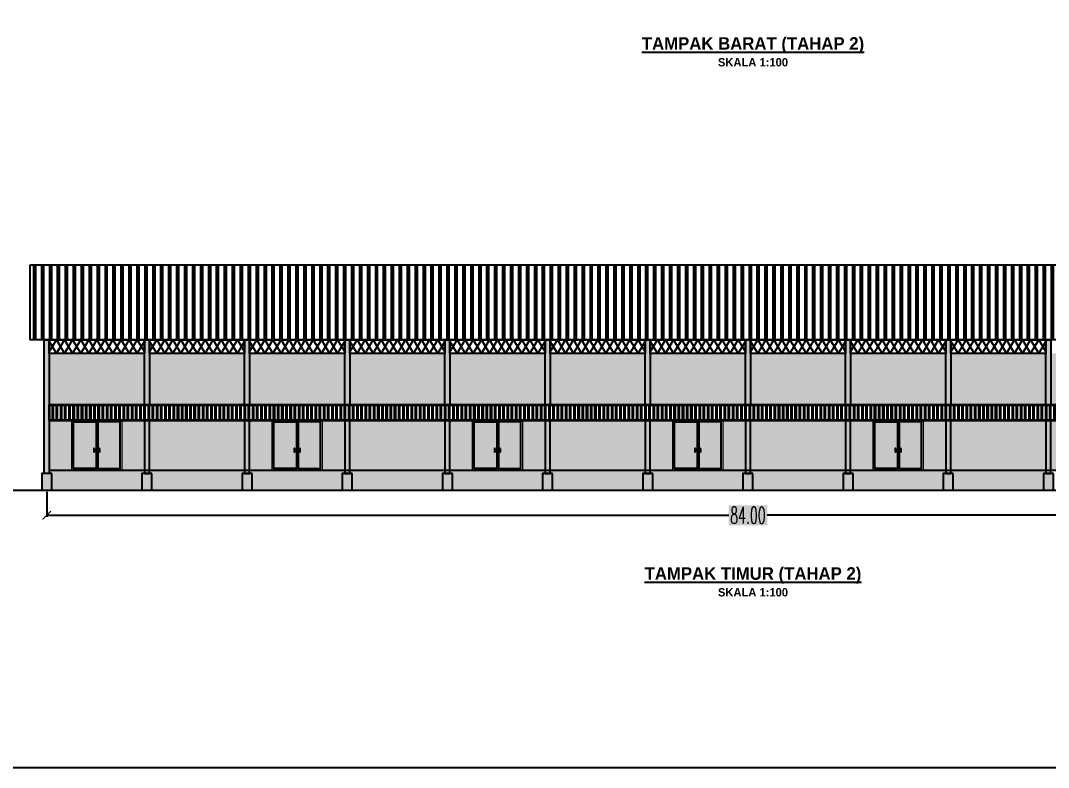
# Model space of a CAD drawing. Header units: millimetres. Extents: x 2175 to 3376, y 1504 to 1740.
# Drawn here: x 2971.3 to 3032.8, y 1504.4 to 1549.1 of the extents above; entities that cross this region are included whole.
import ezdxf

# ---------------------------------------------------------------- set-up
doc = ezdxf.new("R2010")
doc.units = ezdxf.units.MM
for name, color, linetype in [('GR', 7, 'Continuous'), ('HELP', 251, 'Continuous'), ('KOP TEKS', 1, 'Continuous'), ('SUNGAI', 150, 'Continuous'), ('TEXT', 7, 'Continuous'), ('TUL', 2, 'Continuous')]:
    doc.layers.add(name, color=color, linetype=linetype)
doc.layers.add('kusen', color=2, linetype='Continuous', lineweight=5)
doc.styles.add('-DIM2', font='simplex.shx', dxfattribs={"width": 0.55})
doc.styles.get("Standard").update_dxf_attribs({"font": 'arial.ttf'})
doc.dimstyles.new('DIMENSI WARNA 2.1', dxfattribs={"dimtxt": 1, "dimasz": 0.5, "dimexe": 0.1, "dimexo": 0.1, "dimgap": 0.05, "dimtad": 0, "dimtih": 1, "dimtoh": 1, "dimrnd": 0.0025, "dimzin": 0, "dimdsep": 46, "dimtxsty": '-DIM2', "dimblk": 'ARCHTICK', "dimcen": 0.1, "dimclrd": 1, "dimclre": 1, "dimclrt": 256, "dimadec": 0, "dimazin": 0, "dimtfac": 1, "dimtofl": 0, "dimtmove": 0, "dimatfit": 3, "dimldrblk": 'ARCHTICK', "dimfxl": 0.18, "dimtfill": 2, "dimtfillclr": 256, "dimtolj": 1, "dimtzin": 0, "dimarcsym": 0})

# ---------------------------------------------------------------- blocks, each defined once
blk = doc.blocks.new('_ArchTick')
at = {"color": 0, "linetype": 'ByBlock', "const_width": 0.15}
blk.add_lwpolyline([(-0.5, -0.5), (0.5, 0.5)], dxfattribs=at)
blk = doc.blocks.new('*D1262')
at = {"layer": 'Defpoints', "color": 0, "transparency": 16777216}
for p in [(2972.822, 1520.989), (3056.822, 1520.989), (3056.822, 1519.489)]:
    blk.add_point(p, dxfattribs=at)
at = {"layer": 'GR', "color": 1, "lineweight": -2, "transparency": 16777216}
for p, q in [((2972.822, 1520.889), (2972.822, 1519.389)), ((3056.822, 1520.889), (3056.822, 1519.389)), ((2972.822, 1519.489), (3013.672, 1519.489)), ((3056.822, 1519.489), (3015.972, 1519.489))]:
    blk.add_line(p, q, dxfattribs=at)
at = {"layer": 'GR', "color": 1, "lineweight": -2, "transparency": 16777216, "xscale": 0.5, "yscale": 0.5, "zscale": 0.5, "rotation": 180}
blk.add_blockref('_ArchTick', (2972.822, 1519.489), dxfattribs=at)
at = {"layer": 'GR', "color": 1, "lineweight": -2, "transparency": 16777216, "xscale": 0.5, "yscale": 0.5, "zscale": 0.5}
blk.add_blockref('_ArchTick', (3056.822, 1519.489), dxfattribs=at)
at = {"layer": 'GR', "color": 240, "transparency": 16777216, "insert": (3014.822, 1519.489), "char_height": 1, "attachment_point": 5, "style": '-DIM2', "bg_fill": 1, "box_fill_scale": 1.1, "bg_fill_color": 256, "bg_fill_true_color": 16180224, "bg_fill_transparency": 0}
blk.add_mtext('\\A1;84.00', dxfattribs=at)

msp = doc.modelspace()

# ---------------------------------------------------------------- hatches: boundary and pattern name
at = {"layer": 'GR', "true_color": 0x008eb3}
h = msp.add_hatch(color=142, dxfattribs=at)
h.dxf.hatch_style = 1
h.paths.add_polyline_path([(2972.672, 1529.989), (2972.972, 1529.989), (2972.972, 1521.989), (2972.672, 1521.989)])
h = msp.add_hatch(color=142, dxfattribs=at)
h.dxf.hatch_style = 1
h.paths.add_polyline_path([(2978.672, 1529.989), (2978.972, 1529.989), (2978.972, 1526.089), (2978.672, 1526.089)])
h.paths.add_polyline_path([(2978.672, 1521.989), (2978.972, 1521.989), (2978.972, 1525.189), (2978.672, 1525.189)])
h = msp.add_hatch(color=142, dxfattribs=at)
h.dxf.hatch_style = 1
h.paths.add_polyline_path([(2984.672, 1529.989), (2984.972, 1529.989), (2984.972, 1526.089), (2984.672, 1526.089)])
h.paths.add_polyline_path([(2984.672, 1521.989), (2984.972, 1521.989), (2984.972, 1525.189), (2984.672, 1525.189)])
h = msp.add_hatch(color=142, dxfattribs=at)
h.dxf.hatch_style = 1
h.paths.add_polyline_path([(2990.672, 1529.989), (2990.972, 1529.989), (2990.972, 1526.089), (2990.672, 1526.089)])
h.paths.add_polyline_path([(2990.672, 1521.989), (2990.972, 1521.989), (2990.972, 1525.189), (2990.672, 1525.189)])
h = msp.add_hatch(color=142, dxfattribs=at)
h.dxf.hatch_style = 1
h.paths.add_polyline_path([(2996.672, 1529.989), (2996.972, 1529.989), (2996.972, 1526.089), (2996.672, 1526.089)])
h.paths.add_polyline_path([(2996.672, 1521.989), (2996.972, 1521.989), (2996.972, 1525.189), (2996.672, 1525.189)])
h = msp.add_hatch(color=142, dxfattribs=at)
h.dxf.hatch_style = 1
h.paths.add_polyline_path([(3002.672, 1529.989), (3002.972, 1529.989), (3002.972, 1526.089), (3002.672, 1526.089)])
h.paths.add_polyline_path([(3002.672, 1521.989), (3002.972, 1521.989), (3002.972, 1525.189), (3002.672, 1525.189)])
h = msp.add_hatch(color=142, dxfattribs=at)
h.dxf.hatch_style = 1
h.paths.add_polyline_path([(3008.672, 1529.989), (3008.972, 1529.989), (3008.972, 1526.089), (3008.672, 1526.089)])
h.paths.add_polyline_path([(3008.672, 1521.989), (3008.972, 1521.989), (3008.972, 1525.189), (3008.672, 1525.189)])
h = msp.add_hatch(color=142, dxfattribs=at)
h.dxf.hatch_style = 1
h.paths.add_polyline_path([(3014.672, 1529.989), (3014.972, 1529.989), (3014.972, 1526.089), (3014.672, 1526.089)])
h.paths.add_polyline_path([(3014.672, 1521.989), (3014.972, 1521.989), (3014.972, 1525.189), (3014.672, 1525.189)])
h = msp.add_hatch(color=142, dxfattribs=at)
h.dxf.hatch_style = 1
h.paths.add_polyline_path([(3020.672, 1529.989), (3020.972, 1529.989), (3020.972, 1526.089), (3020.672, 1526.089)])
h.paths.add_polyline_path([(3020.672, 1521.989), (3020.972, 1521.989), (3020.972, 1525.189), (3020.672, 1525.189)])
h = msp.add_hatch(color=142, dxfattribs=at)
h.dxf.hatch_style = 1
h.paths.add_polyline_path([(3026.672, 1529.989), (3026.972, 1529.989), (3026.972, 1526.089), (3026.672, 1526.089)])
h.paths.add_polyline_path([(3026.672, 1521.989), (3026.972, 1521.989), (3026.972, 1525.189), (3026.672, 1525.189)])
h = msp.add_hatch(color=142, dxfattribs=at)
h.dxf.hatch_style = 1
h.paths.add_polyline_path([(3032.672, 1529.989), (3032.972, 1529.989), (3032.972, 1526.089), (3032.672, 1526.089)])
h.paths.add_polyline_path([(3032.672, 1521.989), (3032.972, 1521.989), (3032.972, 1525.189), (3032.672, 1525.189)])
at = {"layer": 'HELP', "true_color": 0xa3a58f}
h = msp.add_hatch(color=253, dxfattribs=at)
h.dxf.hatch_style = 1
h.paths.add_polyline_path([(2978.522, 1521.989), (2978.672, 1521.989), (2978.672, 1522.189), (2972.972, 1522.189), (2972.972, 1521.989), (2973.122, 1521.989), (2973.122, 1520.989), (2978.522, 1520.989)])
h.paths.add_polyline_path([(2984.522, 1521.989), (2984.672, 1521.989), (2984.672, 1522.189), (2978.972, 1522.189), (2978.972, 1521.989), (2979.122, 1521.989), (2979.122, 1520.989), (2984.522, 1520.989)])
h.paths.add_polyline_path([(2990.522, 1521.989), (2990.672, 1521.989), (2990.672, 1522.189), (2984.972, 1522.189), (2984.972, 1521.989), (2985.122, 1521.989), (2985.122, 1520.989), (2990.522, 1520.989)])
h.paths.add_polyline_path([(2996.522, 1521.989), (2996.672, 1521.989), (2996.672, 1522.189), (2990.972, 1522.189), (2990.972, 1521.989), (2991.122, 1521.989), (2991.122, 1520.989), (2996.522, 1520.989)])
h.paths.add_polyline_path([(3002.522, 1521.989), (3002.672, 1521.989), (3002.672, 1522.189), (2996.972, 1522.189), (2996.972, 1521.989), (2997.122, 1521.989), (2997.122, 1520.989), (3002.522, 1520.989)])
h.paths.add_polyline_path([(3008.522, 1521.989), (3008.672, 1521.989), (3008.672, 1522.189), (3002.972, 1522.189), (3002.972, 1521.989), (3003.122, 1521.989), (3003.122, 1520.989), (3008.522, 1520.989)])
h.paths.add_polyline_path([(3014.522, 1521.989), (3014.672, 1521.989), (3014.672, 1522.189), (3008.972, 1522.189), (3008.972, 1521.989), (3009.122, 1521.989), (3009.122, 1520.989), (3014.522, 1520.989)])
h.paths.add_polyline_path([(3020.522, 1521.989), (3020.672, 1521.989), (3020.672, 1522.189), (3014.972, 1522.189), (3014.972, 1521.989), (3015.122, 1521.989), (3015.122, 1520.989), (3020.522, 1520.989)])
h.paths.add_polyline_path([(3026.522, 1521.989), (3026.672, 1521.989), (3026.672, 1522.189), (3020.972, 1522.189), (3020.972, 1521.989), (3021.122, 1521.989), (3021.122, 1520.989), (3026.522, 1520.989)])
h.paths.add_polyline_path([(3032.522, 1521.989), (3032.672, 1521.989), (3032.672, 1522.189), (3026.972, 1522.189), (3026.972, 1521.989), (3027.122, 1521.989), (3027.122, 1520.989), (3032.522, 1520.989)])
h.paths.add_polyline_path([(3013.472, 1518.739), (3016.172, 1518.739), (3016.172, 1520.239), (3013.472, 1520.239)], flags=9)
h.paths.add_polyline_path([(3008.054, 1513.804), (3022.233, 1513.804), (3022.233, 1517.236), (3008.054, 1517.236)], flags=9)
h.paths.add_polyline_path([(3008.021, 1545.552), (3022.266, 1545.552), (3022.266, 1548.984), (3008.021, 1548.984)], flags=9)
at = {"layer": 'HELP', "true_color": 0xb6b7b4}
h = msp.add_hatch(color=253, dxfattribs=at)
h.dxf.hatch_style = 1
h.paths.add_polyline_path([(3056.672, 1525.189), (3050.972, 1525.189), (3050.972, 1522.189), (3056.672, 1522.189)])
h.paths.add_polyline_path([(3056.672, 1529.189), (3050.972, 1529.189), (3050.972, 1526.089), (3056.672, 1526.089)])
h.paths.add_polyline_path([(3050.672, 1529.189), (3044.972, 1529.189), (3044.972, 1526.089), (3050.672, 1526.089)])
h.paths.add_polyline_path([(3050.672, 1525.189), (3049.322, 1525.189), (3049.322, 1522.189), (3050.672, 1522.189)])
h.paths.add_polyline_path([(3046.322, 1525.189), (3044.972, 1525.189), (3044.972, 1522.189), (3046.322, 1522.189)])
h.paths.add_polyline_path([(3044.672, 1525.189), (3038.972, 1525.189), (3038.972, 1522.189), (3044.672, 1522.189)])
h.paths.add_polyline_path([(3044.672, 1529.189), (3038.972, 1529.189), (3038.972, 1526.089), (3044.672, 1526.089)])
h.paths.add_polyline_path([(3038.672, 1529.189), (3032.972, 1529.189), (3032.972, 1526.089), (3038.672, 1526.089)])
h.paths.add_polyline_path([(3038.672, 1525.189), (3037.322, 1525.189), (3037.322, 1522.189), (3038.672, 1522.189)])
h.paths.add_polyline_path([(3034.322, 1525.189), (3032.972, 1525.189), (3032.972, 1522.189), (3034.322, 1522.189)])
h.paths.add_polyline_path([(3032.672, 1525.189), (3026.972, 1525.189), (3026.972, 1522.189), (3032.672, 1522.189)])
h.paths.add_polyline_path([(3032.672, 1529.189), (3026.972, 1529.189), (3026.972, 1526.089), (3032.672, 1526.089)])
h.paths.add_polyline_path([(3026.672, 1529.189), (3020.972, 1529.189), (3020.972, 1526.089), (3026.672, 1526.089)])
h.paths.add_polyline_path([(3026.672, 1525.189), (3025.322, 1525.189), (3025.322, 1522.189), (3026.672, 1522.189)])
h.paths.add_polyline_path([(3022.322, 1525.189), (3020.972, 1525.189), (3020.972, 1522.189), (3022.322, 1522.189)])
h.paths.add_polyline_path([(3020.672, 1525.189), (3014.972, 1525.189), (3014.972, 1522.189), (3020.672, 1522.189)])
h.paths.add_polyline_path([(3020.672, 1529.189), (3014.972, 1529.189), (3014.972, 1526.089), (3020.672, 1526.089)])
h.paths.add_polyline_path([(3013.472, 1518.739), (3016.172, 1518.739), (3016.172, 1520.239), (3013.472, 1520.239)], flags=9)
h.paths.add_polyline_path([(3008.054, 1513.804), (3022.233, 1513.804), (3022.233, 1517.236), (3008.054, 1517.236)], flags=9)
h.paths.add_polyline_path([(3008.021, 1545.552), (3022.266, 1545.552), (3022.266, 1548.984), (3008.021, 1548.984)], flags=9)
at = {"layer": 'HELP'}
h = msp.add_hatch(dxfattribs=at)
h.set_pattern_fill('PLAST', color=256, scale=0.075, angle=90)
h.set_pattern_definition([(90, (-9866.585, 2127.82916), (-0.47625, 3e-17), []), (90, (-9866.64455, 2127.82916), (-0.47625, 3e-17), []), (90, (-9866.7041, 2127.82916), (-0.47625, 3e-17), [])])
h.paths.add_polyline_path([(2971.822, 1534.489), (3057.822, 1534.489), (3057.822, 1529.989), (2971.822, 1529.989)])
at = {"layer": 'HELP', "true_color": 0xb6b7b4}
h = msp.add_hatch(color=253, dxfattribs=at)
h.dxf.hatch_style = 1
h.paths.add_polyline_path([(3014.672, 1525.189), (3013.322, 1525.189), (3013.322, 1522.189), (3014.672, 1522.189)])
h.paths.add_polyline_path([(3010.322, 1525.189), (3008.972, 1525.189), (3008.972, 1522.189), (3010.322, 1522.189)])
h.paths.add_polyline_path([(3014.672, 1529.189), (3008.972, 1529.189), (3008.972, 1526.089), (3014.672, 1526.089)])
h.paths.add_polyline_path([(3008.672, 1529.189), (3002.972, 1529.189), (3002.972, 1526.089), (3008.672, 1526.089)])
h.paths.add_polyline_path([(3008.672, 1525.189), (3002.972, 1525.189), (3002.972, 1522.189), (3008.672, 1522.189)])
h.paths.add_polyline_path([(3002.672, 1525.189), (3001.322, 1525.189), (3001.322, 1522.189), (3002.672, 1522.189)])
h.paths.add_polyline_path([(2998.322, 1525.189), (2996.972, 1525.189), (2996.972, 1522.189), (2998.322, 1522.189)])
h.paths.add_polyline_path([(3002.672, 1529.189), (2996.972, 1529.189), (2996.972, 1526.089), (3002.672, 1526.089)])
h.paths.add_polyline_path([(2996.672, 1529.189), (2990.972, 1529.189), (2990.972, 1526.089), (2996.672, 1526.089)])
h.paths.add_polyline_path([(2996.672, 1525.189), (2990.972, 1525.189), (2990.972, 1522.189), (2996.672, 1522.189)])
h.paths.add_polyline_path([(2990.672, 1525.189), (2989.322, 1525.189), (2989.322, 1522.189), (2990.672, 1522.189)])
h.paths.add_polyline_path([(2986.322, 1525.189), (2984.972, 1525.189), (2984.972, 1522.189), (2986.322, 1522.189)])
h.paths.add_polyline_path([(2990.672, 1529.189), (2984.972, 1529.189), (2984.972, 1526.089), (2990.672, 1526.089)])
h.paths.add_polyline_path([(2984.672, 1529.189), (2978.972, 1529.189), (2978.972, 1526.089), (2984.672, 1526.089)])
h.paths.add_polyline_path([(2984.672, 1525.189), (2978.972, 1525.189), (2978.972, 1522.189), (2984.672, 1522.189)])
h.paths.add_polyline_path([(2978.672, 1525.189), (2977.322, 1525.189), (2977.322, 1522.189), (2978.672, 1522.189)])
h.paths.add_polyline_path([(2974.322, 1525.189), (2972.972, 1525.189), (2972.972, 1522.189), (2974.322, 1522.189)])
h.paths.add_polyline_path([(2978.672, 1529.189), (2972.972, 1529.189), (2972.972, 1526.089), (2978.672, 1526.089)])
at = {"layer": 'HELP'}
h = msp.add_hatch(dxfattribs=at)
h.set_pattern_fill('PLAST', color=256, angle=90)
h.set_pattern_definition([(90, (-1395.52764, 1580.0825), (-0.25, 2e-17), []), (90, (-1395.5589, 1580.0825), (-0.25, 2e-17), []), (90, (-1395.59014, 1580.0825), (-0.25, 2e-17), [])])
h.paths.add_polyline_path([(3056.672, 1526.089), (2972.972, 1526.089), (2972.972, 1525.189), (3056.672, 1525.189)])
at = {"layer": 'HELP', "true_color": 0x0054ac}
h = msp.add_hatch(color=154, dxfattribs=at)
h.dxf.hatch_style = 1
h.paths.add_polyline_path([(2973.122, 1521.989), (2972.522, 1521.989), (2972.522, 1520.989), (2973.122, 1520.989)])
h = msp.add_hatch(color=154, dxfattribs=at)
h.dxf.hatch_style = 1
h.paths.add_polyline_path([(2979.122, 1521.989), (2978.522, 1521.989), (2978.522, 1520.989), (2979.122, 1520.989)])
h = msp.add_hatch(color=154, dxfattribs=at)
h.dxf.hatch_style = 1
h.paths.add_polyline_path([(2985.122, 1521.989), (2984.522, 1521.989), (2984.522, 1520.989), (2985.122, 1520.989)])
h = msp.add_hatch(color=154, dxfattribs=at)
h.dxf.hatch_style = 1
h.paths.add_polyline_path([(2991.122, 1521.989), (2990.522, 1521.989), (2990.522, 1520.989), (2991.122, 1520.989)])
h = msp.add_hatch(color=154, dxfattribs=at)
h.dxf.hatch_style = 1
h.paths.add_polyline_path([(2997.122, 1521.989), (2996.522, 1521.989), (2996.522, 1520.989), (2997.122, 1520.989)])
h = msp.add_hatch(color=154, dxfattribs=at)
h.dxf.hatch_style = 1
h.paths.add_polyline_path([(3003.122, 1521.989), (3002.522, 1521.989), (3002.522, 1520.989), (3003.122, 1520.989)])
h = msp.add_hatch(color=154, dxfattribs=at)
h.dxf.hatch_style = 1
h.paths.add_polyline_path([(3009.122, 1521.989), (3008.522, 1521.989), (3008.522, 1520.989), (3009.122, 1520.989)])
h = msp.add_hatch(color=154, dxfattribs=at)
h.dxf.hatch_style = 1
h.paths.add_polyline_path([(3015.122, 1521.989), (3014.522, 1521.989), (3014.522, 1520.989), (3015.122, 1520.989)])
h = msp.add_hatch(color=154, dxfattribs=at)
h.dxf.hatch_style = 1
h.paths.add_polyline_path([(3021.122, 1521.989), (3020.522, 1521.989), (3020.522, 1520.989), (3021.122, 1520.989)])
h = msp.add_hatch(color=154, dxfattribs=at)
h.dxf.hatch_style = 1
h.paths.add_polyline_path([(3027.122, 1521.989), (3026.522, 1521.989), (3026.522, 1520.989), (3027.122, 1520.989)])
h = msp.add_hatch(color=154, dxfattribs=at)
h.dxf.hatch_style = 1
h.paths.add_polyline_path([(3033.122, 1521.989), (3032.522, 1521.989), (3032.522, 1520.989), (3033.122, 1520.989)])
at = {"layer": 'TUL', "lineweight": 0, "true_color": 0x9096a4}
h = msp.add_hatch(color=253, dxfattribs=at)
h.dxf.hatch_style = 1
h.paths.add_polyline_path([(2974.422, 1522.289), (2975.771, 1522.289), (2975.771, 1525.091), (2974.422, 1525.091)])
h.paths.add_polyline_path([(2975.642, 1523.489), (2975.672, 1523.489), (2975.672, 1523.289), (2975.642, 1523.289)], flags=16)
h.paths.add_polyline_path([(2977.222, 1525.091), (2975.872, 1525.091), (2975.872, 1522.289), (2977.222, 1522.289)])
h.paths.add_polyline_path([(2976.002, 1523.489), (2976.002, 1523.289), (2975.972, 1523.289), (2975.972, 1523.489)], flags=16)
h = msp.add_hatch(color=253, dxfattribs=at)
h.dxf.hatch_style = 1
h.paths.add_polyline_path([(2986.422, 1522.289), (2987.771, 1522.289), (2987.771, 1525.091), (2986.422, 1525.091)])
h.paths.add_polyline_path([(2987.642, 1523.489), (2987.672, 1523.489), (2987.672, 1523.289), (2987.642, 1523.289)], flags=16)
h.paths.add_polyline_path([(2989.222, 1525.091), (2987.872, 1525.091), (2987.872, 1522.289), (2989.222, 1522.289)])
h.paths.add_polyline_path([(2988.002, 1523.489), (2988.002, 1523.289), (2987.972, 1523.289), (2987.972, 1523.489)], flags=16)
h = msp.add_hatch(color=253, dxfattribs=at)
h.dxf.hatch_style = 1
h.paths.add_polyline_path([(2998.422, 1522.289), (2999.771, 1522.289), (2999.771, 1525.091), (2998.422, 1525.091)])
h.paths.add_polyline_path([(2999.642, 1523.489), (2999.672, 1523.489), (2999.672, 1523.289), (2999.642, 1523.289)], flags=16)
h.paths.add_polyline_path([(3001.222, 1525.091), (2999.872, 1525.091), (2999.872, 1522.289), (3001.222, 1522.289)])
h.paths.add_polyline_path([(3000.002, 1523.489), (3000.002, 1523.289), (2999.972, 1523.289), (2999.972, 1523.489)], flags=16)
h = msp.add_hatch(color=253, dxfattribs=at)
h.dxf.hatch_style = 1
h.paths.add_polyline_path([(3010.422, 1522.289), (3011.771, 1522.289), (3011.771, 1525.091), (3010.422, 1525.091)])
h.paths.add_polyline_path([(3011.642, 1523.489), (3011.672, 1523.489), (3011.672, 1523.289), (3011.642, 1523.289)], flags=16)
h.paths.add_polyline_path([(3013.222, 1525.091), (3011.872, 1525.091), (3011.872, 1522.289), (3013.222, 1522.289)])
h.paths.add_polyline_path([(3012.002, 1523.489), (3012.002, 1523.289), (3011.972, 1523.289), (3011.972, 1523.489)], flags=16)
h = msp.add_hatch(color=253, dxfattribs=at)
h.dxf.hatch_style = 1
h.paths.add_polyline_path([(3022.422, 1522.289), (3023.771, 1522.289), (3023.771, 1525.091), (3022.422, 1525.091)])
h.paths.add_polyline_path([(3023.642, 1523.489), (3023.672, 1523.489), (3023.672, 1523.289), (3023.642, 1523.289)], flags=16)
h.paths.add_polyline_path([(3025.222, 1525.091), (3023.872, 1525.091), (3023.872, 1522.289), (3025.222, 1522.289)])
h.paths.add_polyline_path([(3024.002, 1523.489), (3024.002, 1523.289), (3023.972, 1523.289), (3023.972, 1523.489)], flags=16)

# ---------------------------------------------------------------- linework, layer by layer
for points in [[(2972.971, 1529.907), (2973.405, 1529.189), (2973.888, 1529.989), (2974.371, 1529.189), (2974.855, 1529.989), (2975.338, 1529.189), (2975.821, 1529.989), (2976.305, 1529.189), (2976.788, 1529.989), (2977.271, 1529.189), (2977.755, 1529.989), (2978.238, 1529.189), (2978.672, 1529.907)], [(2972.971, 1529.271), (2973.405, 1529.989), (2973.888, 1529.189), (2974.371, 1529.989), (2974.855, 1529.189), (2975.338, 1529.989), (2975.821, 1529.189), (2976.305, 1529.989), (2976.788, 1529.189), (2977.271, 1529.989), (2977.755, 1529.189), (2978.238, 1529.989), (2978.672, 1529.271)], [(2972.971, 1529.907), (2973.405, 1529.189), (2973.888, 1529.989), (2974.371, 1529.189), (2974.855, 1529.989), (2975.338, 1529.189), (2975.821, 1529.989), (2976.305, 1529.189), (2976.788, 1529.989), (2977.271, 1529.189), (2977.755, 1529.989), (2978.238, 1529.189), (2978.672, 1529.907)], [(2972.971, 1529.271), (2973.405, 1529.989), (2973.888, 1529.189), (2974.371, 1529.989), (2974.855, 1529.189), (2975.338, 1529.989), (2975.821, 1529.189), (2976.305, 1529.989), (2976.788, 1529.189), (2977.271, 1529.989), (2977.755, 1529.189), (2978.238, 1529.989), (2978.672, 1529.271)], [(2978.971, 1529.907), (2979.405, 1529.189), (2979.888, 1529.989), (2980.371, 1529.189), (2980.855, 1529.989), (2981.338, 1529.189), (2981.821, 1529.989), (2982.305, 1529.189), (2982.788, 1529.989), (2983.271, 1529.189), (2983.755, 1529.989), (2984.238, 1529.189), (2984.672, 1529.907)], [(2978.971, 1529.271), (2979.405, 1529.989), (2979.888, 1529.189), (2980.371, 1529.989), (2980.855, 1529.189), (2981.338, 1529.989), (2981.821, 1529.189), (2982.305, 1529.989), (2982.788, 1529.189), (2983.271, 1529.989), (2983.755, 1529.189), (2984.238, 1529.989), (2984.672, 1529.271)], [(2978.971, 1529.907), (2979.405, 1529.189), (2979.888, 1529.989), (2980.371, 1529.189), (2980.855, 1529.989), (2981.338, 1529.189), (2981.821, 1529.989), (2982.305, 1529.189), (2982.788, 1529.989), (2983.271, 1529.189), (2983.755, 1529.989), (2984.238, 1529.189), (2984.672, 1529.907)], [(2978.971, 1529.271), (2979.405, 1529.989), (2979.888, 1529.189), (2980.371, 1529.989), (2980.855, 1529.189), (2981.338, 1529.989), (2981.821, 1529.189), (2982.305, 1529.989), (2982.788, 1529.189), (2983.271, 1529.989), (2983.755, 1529.189), (2984.238, 1529.989), (2984.672, 1529.271)], [(2984.971, 1529.907), (2985.405, 1529.189), (2985.888, 1529.989), (2986.371, 1529.189), (2986.855, 1529.989), (2987.338, 1529.189), (2987.821, 1529.989), (2988.305, 1529.189), (2988.788, 1529.989), (2989.271, 1529.189), (2989.755, 1529.989), (2990.238, 1529.189), (2990.672, 1529.907)], [(2984.971, 1529.271), (2985.405, 1529.989), (2985.888, 1529.189), (2986.371, 1529.989), (2986.855, 1529.189), (2987.338, 1529.989), (2987.821, 1529.189), (2988.305, 1529.989), (2988.788, 1529.189), (2989.271, 1529.989), (2989.755, 1529.189), (2990.238, 1529.989), (2990.672, 1529.271)], [(2984.971, 1529.907), (2985.405, 1529.189), (2985.888, 1529.989), (2986.371, 1529.189), (2986.855, 1529.989), (2987.338, 1529.189), (2987.821, 1529.989), (2988.305, 1529.189), (2988.788, 1529.989), (2989.271, 1529.189), (2989.755, 1529.989), (2990.238, 1529.189), (2990.672, 1529.907)], [(2984.971, 1529.271), (2985.405, 1529.989), (2985.888, 1529.189), (2986.371, 1529.989), (2986.855, 1529.189), (2987.338, 1529.989), (2987.821, 1529.189), (2988.305, 1529.989), (2988.788, 1529.189), (2989.271, 1529.989), (2989.755, 1529.189), (2990.238, 1529.989), (2990.672, 1529.271)], [(2990.971, 1529.907), (2991.405, 1529.189), (2991.888, 1529.989), (2992.371, 1529.189), (2992.855, 1529.989), (2993.338, 1529.189), (2993.821, 1529.989), (2994.305, 1529.189), (2994.788, 1529.989), (2995.271, 1529.189), (2995.755, 1529.989), (2996.238, 1529.189), (2996.672, 1529.907)], [(2990.971, 1529.271), (2991.405, 1529.989), (2991.888, 1529.189), (2992.371, 1529.989), (2992.855, 1529.189), (2993.338, 1529.989), (2993.821, 1529.189), (2994.305, 1529.989), (2994.788, 1529.189), (2995.271, 1529.989), (2995.755, 1529.189), (2996.238, 1529.989), (2996.672, 1529.271)], [(2990.971, 1529.907), (2991.405, 1529.189), (2991.888, 1529.989), (2992.371, 1529.189), (2992.855, 1529.989), (2993.338, 1529.189), (2993.821, 1529.989), (2994.305, 1529.189), (2994.788, 1529.989), (2995.271, 1529.189), (2995.755, 1529.989), (2996.238, 1529.189), (2996.672, 1529.907)], [(2990.971, 1529.271), (2991.405, 1529.989), (2991.888, 1529.189), (2992.371, 1529.989), (2992.855, 1529.189), (2993.338, 1529.989), (2993.821, 1529.189), (2994.305, 1529.989), (2994.788, 1529.189), (2995.271, 1529.989), (2995.755, 1529.189), (2996.238, 1529.989), (2996.672, 1529.271)], [(2996.971, 1529.907), (2997.405, 1529.189), (2997.888, 1529.989), (2998.371, 1529.189), (2998.855, 1529.989), (2999.338, 1529.189), (2999.821, 1529.989), (3000.305, 1529.189), (3000.788, 1529.989), (3001.271, 1529.189), (3001.755, 1529.989), (3002.238, 1529.189), (3002.672, 1529.907)], [(2996.971, 1529.271), (2997.405, 1529.989), (2997.888, 1529.189), (2998.371, 1529.989), (2998.855, 1529.189), (2999.338, 1529.989), (2999.821, 1529.189), (3000.305, 1529.989), (3000.788, 1529.189), (3001.271, 1529.989), (3001.755, 1529.189), (3002.238, 1529.989), (3002.672, 1529.271)], [(2996.971, 1529.907), (2997.405, 1529.189), (2997.888, 1529.989), (2998.371, 1529.189), (2998.855, 1529.989), (2999.338, 1529.189), (2999.821, 1529.989), (3000.305, 1529.189), (3000.788, 1529.989), (3001.271, 1529.189), (3001.755, 1529.989), (3002.238, 1529.189), (3002.672, 1529.907)], [(2996.971, 1529.271), (2997.405, 1529.989), (2997.888, 1529.189), (2998.371, 1529.989), (2998.855, 1529.189), (2999.338, 1529.989), (2999.821, 1529.189), (3000.305, 1529.989), (3000.788, 1529.189), (3001.271, 1529.989), (3001.755, 1529.189), (3002.238, 1529.989), (3002.672, 1529.271)], [(3002.971, 1529.907), (3003.405, 1529.189), (3003.888, 1529.989), (3004.371, 1529.189), (3004.855, 1529.989), (3005.338, 1529.189), (3005.821, 1529.989), (3006.305, 1529.189), (3006.788, 1529.989), (3007.271, 1529.189), (3007.755, 1529.989), (3008.238, 1529.189), (3008.672, 1529.907)], [(3002.971, 1529.271), (3003.405, 1529.989), (3003.888, 1529.189), (3004.371, 1529.989), (3004.855, 1529.189), (3005.338, 1529.989), (3005.821, 1529.189), (3006.305, 1529.989), (3006.788, 1529.189), (3007.271, 1529.989), (3007.755, 1529.189), (3008.238, 1529.989), (3008.672, 1529.271)], [(3002.971, 1529.907), (3003.405, 1529.189), (3003.888, 1529.989), (3004.371, 1529.189), (3004.855, 1529.989), (3005.338, 1529.189), (3005.821, 1529.989), (3006.305, 1529.189), (3006.788, 1529.989), (3007.271, 1529.189), (3007.755, 1529.989), (3008.238, 1529.189), (3008.672, 1529.907)], [(3002.971, 1529.271), (3003.405, 1529.989), (3003.888, 1529.189), (3004.371, 1529.989), (3004.855, 1529.189), (3005.338, 1529.989), (3005.821, 1529.189), (3006.305, 1529.989), (3006.788, 1529.189), (3007.271, 1529.989), (3007.755, 1529.189), (3008.238, 1529.989), (3008.672, 1529.271)], [(3008.971, 1529.907), (3009.405, 1529.189), (3009.888, 1529.989), (3010.371, 1529.189), (3010.855, 1529.989), (3011.338, 1529.189), (3011.821, 1529.989), (3012.305, 1529.189), (3012.788, 1529.989), (3013.271, 1529.189), (3013.755, 1529.989), (3014.238, 1529.189), (3014.672, 1529.907)], [(3008.971, 1529.271), (3009.405, 1529.989), (3009.888, 1529.189), (3010.371, 1529.989), (3010.855, 1529.189), (3011.338, 1529.989), (3011.821, 1529.189), (3012.305, 1529.989), (3012.788, 1529.189), (3013.271, 1529.989), (3013.755, 1529.189), (3014.238, 1529.989), (3014.672, 1529.271)], [(3008.971, 1529.907), (3009.405, 1529.189), (3009.888, 1529.989), (3010.371, 1529.189), (3010.855, 1529.989), (3011.338, 1529.189), (3011.821, 1529.989), (3012.305, 1529.189), (3012.788, 1529.989), (3013.271, 1529.189), (3013.755, 1529.989), (3014.238, 1529.189), (3014.672, 1529.907)], [(3008.971, 1529.271), (3009.405, 1529.989), (3009.888, 1529.189), (3010.371, 1529.989), (3010.855, 1529.189), (3011.338, 1529.989), (3011.821, 1529.189), (3012.305, 1529.989), (3012.788, 1529.189), (3013.271, 1529.989), (3013.755, 1529.189), (3014.238, 1529.989), (3014.672, 1529.271)], [(3014.971, 1529.907), (3015.405, 1529.189), (3015.888, 1529.989), (3016.371, 1529.189), (3016.855, 1529.989), (3017.338, 1529.189), (3017.821, 1529.989), (3018.305, 1529.189), (3018.788, 1529.989), (3019.271, 1529.189), (3019.755, 1529.989), (3020.238, 1529.189), (3020.672, 1529.907)], [(3014.971, 1529.271), (3015.405, 1529.989), (3015.888, 1529.189), (3016.371, 1529.989), (3016.855, 1529.189), (3017.338, 1529.989), (3017.821, 1529.189), (3018.305, 1529.989), (3018.788, 1529.189), (3019.271, 1529.989), (3019.755, 1529.189), (3020.238, 1529.989), (3020.672, 1529.271)], [(3014.971, 1529.907), (3015.405, 1529.189), (3015.888, 1529.989), (3016.371, 1529.189), (3016.855, 1529.989), (3017.338, 1529.189), (3017.821, 1529.989), (3018.305, 1529.189), (3018.788, 1529.989), (3019.271, 1529.189), (3019.755, 1529.989), (3020.238, 1529.189), (3020.672, 1529.907)], [(3014.971, 1529.271), (3015.405, 1529.989), (3015.888, 1529.189), (3016.371, 1529.989), (3016.855, 1529.189), (3017.338, 1529.989), (3017.821, 1529.189), (3018.305, 1529.989), (3018.788, 1529.189), (3019.271, 1529.989), (3019.755, 1529.189), (3020.238, 1529.989), (3020.672, 1529.271)], [(3020.971, 1529.907), (3021.405, 1529.189), (3021.888, 1529.989), (3022.371, 1529.189), (3022.855, 1529.989), (3023.338, 1529.189), (3023.821, 1529.989), (3024.305, 1529.189), (3024.788, 1529.989), (3025.271, 1529.189), (3025.755, 1529.989), (3026.238, 1529.189), (3026.672, 1529.907)], [(3020.971, 1529.271), (3021.405, 1529.989), (3021.888, 1529.189), (3022.371, 1529.989), (3022.855, 1529.189), (3023.338, 1529.989), (3023.821, 1529.189), (3024.305, 1529.989), (3024.788, 1529.189), (3025.271, 1529.989), (3025.755, 1529.189), (3026.238, 1529.989), (3026.672, 1529.271)], [(3020.971, 1529.907), (3021.405, 1529.189), (3021.888, 1529.989), (3022.371, 1529.189), (3022.855, 1529.989), (3023.338, 1529.189), (3023.821, 1529.989), (3024.305, 1529.189), (3024.788, 1529.989), (3025.271, 1529.189), (3025.755, 1529.989), (3026.238, 1529.189), (3026.672, 1529.907)], [(3020.971, 1529.271), (3021.405, 1529.989), (3021.888, 1529.189), (3022.371, 1529.989), (3022.855, 1529.189), (3023.338, 1529.989), (3023.821, 1529.189), (3024.305, 1529.989), (3024.788, 1529.189), (3025.271, 1529.989), (3025.755, 1529.189), (3026.238, 1529.989), (3026.672, 1529.271)], [(3026.971, 1529.907), (3027.405, 1529.189), (3027.888, 1529.989), (3028.371, 1529.189), (3028.855, 1529.989), (3029.338, 1529.189), (3029.821, 1529.989), (3030.305, 1529.189), (3030.788, 1529.989), (3031.271, 1529.189), (3031.755, 1529.989), (3032.238, 1529.189), (3032.672, 1529.907)], [(3026.971, 1529.271), (3027.405, 1529.989), (3027.888, 1529.189), (3028.371, 1529.989), (3028.855, 1529.189), (3029.338, 1529.989), (3029.821, 1529.189), (3030.305, 1529.989), (3030.788, 1529.189), (3031.271, 1529.989), (3031.755, 1529.189), (3032.238, 1529.989), (3032.672, 1529.271)], [(3026.971, 1529.907), (3027.405, 1529.189), (3027.888, 1529.989), (3028.371, 1529.189), (3028.855, 1529.989), (3029.338, 1529.189), (3029.821, 1529.989), (3030.305, 1529.189), (3030.788, 1529.989), (3031.271, 1529.189), (3031.755, 1529.989), (3032.238, 1529.189), (3032.672, 1529.907)], [(3026.971, 1529.271), (3027.405, 1529.989), (3027.888, 1529.189), (3028.371, 1529.989), (3028.855, 1529.189), (3029.338, 1529.989), (3029.821, 1529.189), (3030.305, 1529.989), (3030.788, 1529.189), (3031.271, 1529.989), (3031.755, 1529.189), (3032.238, 1529.989), (3032.672, 1529.271)]]:
    msp.add_lwpolyline(points)
at = {"layer": 'GR'}
for p, q in [((2972.972, 1522.189), (3056.672, 1522.189)), ((2969.822, 1520.989), (3062.822, 1520.989))]:
    msp.add_line(p, q, dxfattribs=at)
for points in [[(2971.822, 1534.489), (3057.822, 1534.489), (3057.822, 1529.989), (2971.822, 1529.989)], [(2972.672, 1529.989), (2972.972, 1529.989), (2972.972, 1521.989), (2972.672, 1521.989)], [(2978.672, 1529.989), (2978.972, 1529.989), (2978.972, 1526.089), (2978.672, 1526.089)], [(2984.672, 1529.989), (2984.972, 1529.989), (2984.972, 1526.089), (2984.672, 1526.089)], [(2990.672, 1529.989), (2990.972, 1529.989), (2990.972, 1526.089), (2990.672, 1526.089)], [(2996.672, 1529.989), (2996.972, 1529.989), (2996.972, 1526.089), (2996.672, 1526.089)], [(3002.672, 1529.989), (3002.972, 1529.989), (3002.972, 1526.089), (3002.672, 1526.089)], [(3008.672, 1529.989), (3008.972, 1529.989), (3008.972, 1526.089), (3008.672, 1526.089)], [(3014.672, 1529.989), (3014.972, 1529.989), (3014.972, 1526.089), (3014.672, 1526.089)], [(3020.672, 1529.989), (3020.972, 1529.989), (3020.972, 1526.089), (3020.672, 1526.089)], [(3026.672, 1529.989), (3026.972, 1529.989), (3026.972, 1526.089), (3026.672, 1526.089)], [(3032.672, 1529.989), (3032.972, 1529.989), (3032.972, 1526.089), (3032.672, 1526.089)], [(2978.672, 1521.989), (2978.972, 1521.989), (2978.972, 1525.189), (2978.672, 1525.189)], [(2984.672, 1521.989), (2984.972, 1521.989), (2984.972, 1525.189), (2984.672, 1525.189)], [(2990.672, 1521.989), (2990.972, 1521.989), (2990.972, 1525.189), (2990.672, 1525.189)], [(2996.672, 1521.989), (2996.972, 1521.989), (2996.972, 1525.189), (2996.672, 1525.189)], [(3002.672, 1521.989), (3002.972, 1521.989), (3002.972, 1525.189), (3002.672, 1525.189)], [(3008.672, 1521.989), (3008.972, 1521.989), (3008.972, 1525.189), (3008.672, 1525.189)], [(3014.672, 1521.989), (3014.972, 1521.989), (3014.972, 1525.189), (3014.672, 1525.189)], [(3020.672, 1521.989), (3020.972, 1521.989), (3020.972, 1525.189), (3020.672, 1525.189)], [(3026.672, 1521.989), (3026.972, 1521.989), (3026.972, 1525.189), (3026.672, 1525.189)], [(3032.672, 1521.989), (3032.972, 1521.989), (3032.972, 1525.189), (3032.672, 1525.189)], [(2973.122, 1521.989), (2972.522, 1521.989), (2972.522, 1520.989), (2973.122, 1520.989)], [(2979.122, 1521.989), (2978.522, 1521.989), (2978.522, 1520.989), (2979.122, 1520.989)], [(2985.122, 1521.989), (2984.522, 1521.989), (2984.522, 1520.989), (2985.122, 1520.989)], [(2991.122, 1521.989), (2990.522, 1521.989), (2990.522, 1520.989), (2991.122, 1520.989)], [(2997.122, 1521.989), (2996.522, 1521.989), (2996.522, 1520.989), (2997.122, 1520.989)], [(3003.122, 1521.989), (3002.522, 1521.989), (3002.522, 1520.989), (3003.122, 1520.989)], [(3009.122, 1521.989), (3008.522, 1521.989), (3008.522, 1520.989), (3009.122, 1520.989)], [(3015.122, 1521.989), (3014.522, 1521.989), (3014.522, 1520.989), (3015.122, 1520.989)], [(3021.122, 1521.989), (3020.522, 1521.989), (3020.522, 1520.989), (3021.122, 1520.989)], [(3027.122, 1521.989), (3026.522, 1521.989), (3026.522, 1520.989), (3027.122, 1520.989)], [(3033.122, 1521.989), (3032.522, 1521.989), (3032.522, 1520.989), (3033.122, 1520.989)]]:
    msp.add_lwpolyline(points, close=True, dxfattribs=at)
at = {"layer": 'HELP'}
for points in [[(2972.971, 1529.989), (2978.672, 1529.989), (2978.672, 1529.189), (2972.971, 1529.189)], [(2972.971, 1529.989), (2978.672, 1529.989), (2978.672, 1529.189), (2972.971, 1529.189)], [(2978.971, 1529.989), (2984.672, 1529.989), (2984.672, 1529.189), (2978.971, 1529.189)], [(2978.971, 1529.989), (2984.672, 1529.989), (2984.672, 1529.189), (2978.971, 1529.189)], [(2984.971, 1529.989), (2990.672, 1529.989), (2990.672, 1529.189), (2984.971, 1529.189)], [(2984.971, 1529.989), (2990.672, 1529.989), (2990.672, 1529.189), (2984.971, 1529.189)], [(2990.971, 1529.989), (2996.672, 1529.989), (2996.672, 1529.189), (2990.971, 1529.189)], [(2990.971, 1529.989), (2996.672, 1529.989), (2996.672, 1529.189), (2990.971, 1529.189)], [(2996.971, 1529.989), (3002.672, 1529.989), (3002.672, 1529.189), (2996.971, 1529.189)], [(2996.971, 1529.989), (3002.672, 1529.989), (3002.672, 1529.189), (2996.971, 1529.189)], [(3002.971, 1529.989), (3008.672, 1529.989), (3008.672, 1529.189), (3002.971, 1529.189)], [(3002.971, 1529.989), (3008.672, 1529.989), (3008.672, 1529.189), (3002.971, 1529.189)], [(3008.971, 1529.989), (3014.672, 1529.989), (3014.672, 1529.189), (3008.971, 1529.189)], [(3008.971, 1529.989), (3014.672, 1529.989), (3014.672, 1529.189), (3008.971, 1529.189)], [(3014.971, 1529.989), (3020.672, 1529.989), (3020.672, 1529.189), (3014.971, 1529.189)], [(3014.971, 1529.989), (3020.672, 1529.989), (3020.672, 1529.189), (3014.971, 1529.189)], [(3020.971, 1529.989), (3026.672, 1529.989), (3026.672, 1529.189), (3020.971, 1529.189)], [(3020.971, 1529.989), (3026.672, 1529.989), (3026.672, 1529.189), (3020.971, 1529.189)], [(3026.971, 1529.989), (3032.672, 1529.989), (3032.672, 1529.189), (3026.971, 1529.189)], [(3026.971, 1529.989), (3032.672, 1529.989), (3032.672, 1529.189), (3026.971, 1529.189)]]:
    msp.add_lwpolyline(points, close=True, dxfattribs=at)
at = {"layer": 'KOP TEKS', "color": 2}
msp.add_lwpolyline([(2965.261, 1575.317), (2965.261, 1504.386), (3065.578, 1504.386), (3065.578, 1575.317)], close=True, dxfattribs=at)
at = {"layer": 'kusen', "linetype": 'Continuous'}
for points in [[(2977.322, 1522.189), (2974.322, 1522.189), (2974.322, 1525.189), (2977.322, 1525.189)], [(2989.322, 1522.189), (2986.322, 1522.189), (2986.322, 1525.189), (2989.322, 1525.189)], [(3001.322, 1522.189), (2998.322, 1522.189), (2998.322, 1525.189), (3001.322, 1525.189)], [(3013.322, 1522.189), (3010.322, 1522.189), (3010.322, 1525.189), (3013.322, 1525.189)], [(3025.322, 1522.189), (3022.322, 1522.189), (3022.322, 1525.189), (3025.322, 1525.189)]]:
    msp.add_lwpolyline(points, close=True, dxfattribs=at)
at = {"layer": 'SUNGAI'}
for points in [[(2974.422, 1525.091), (2975.771, 1525.091), (2975.771, 1522.289), (2974.422, 1522.289)], [(2977.222, 1525.091), (2975.872, 1525.091), (2975.872, 1522.289), (2977.222, 1522.289)], [(2986.422, 1525.091), (2987.771, 1525.091), (2987.771, 1522.289), (2986.422, 1522.289)], [(2989.222, 1525.091), (2987.872, 1525.091), (2987.872, 1522.289), (2989.222, 1522.289)], [(2998.422, 1525.091), (2999.771, 1525.091), (2999.771, 1522.289), (2998.422, 1522.289)], [(3001.222, 1525.091), (2999.872, 1525.091), (2999.872, 1522.289), (3001.222, 1522.289)], [(3010.422, 1525.091), (3011.771, 1525.091), (3011.771, 1522.289), (3010.422, 1522.289)], [(3013.222, 1525.091), (3011.872, 1525.091), (3011.872, 1522.289), (3013.222, 1522.289)], [(3022.422, 1525.091), (3023.771, 1525.091), (3023.771, 1522.289), (3022.422, 1522.289)], [(3025.222, 1525.091), (3023.872, 1525.091), (3023.872, 1522.289), (3025.222, 1522.289)], [(2975.672, 1523.489), (2975.642, 1523.489), (2975.642, 1523.289), (2975.672, 1523.289)], [(2976.002, 1523.489), (2975.972, 1523.489), (2975.972, 1523.289), (2976.002, 1523.289)], [(2987.672, 1523.489), (2987.642, 1523.489), (2987.642, 1523.289), (2987.672, 1523.289)], [(2988.002, 1523.489), (2987.972, 1523.489), (2987.972, 1523.289), (2988.002, 1523.289)], [(2999.672, 1523.489), (2999.642, 1523.489), (2999.642, 1523.289), (2999.672, 1523.289)], [(3000.002, 1523.489), (2999.972, 1523.489), (2999.972, 1523.289), (3000.002, 1523.289)], [(3011.672, 1523.489), (3011.642, 1523.489), (3011.642, 1523.289), (3011.672, 1523.289)], [(3012.002, 1523.489), (3011.972, 1523.489), (3011.972, 1523.289), (3012.002, 1523.289)], [(3023.672, 1523.489), (3023.642, 1523.489), (3023.642, 1523.289), (3023.672, 1523.289)], [(3024.002, 1523.489), (3023.972, 1523.489), (3023.972, 1523.289), (3024.002, 1523.289)]]:
    msp.add_lwpolyline(points, close=True, dxfattribs=at)
at = {"layer": 'TEXT', "lineweight": 35}
msp.add_lwpolyline([(3056.672, 1526.089), (2972.972, 1526.089), (2972.972, 1525.189), (3056.672, 1525.189)], close=True, dxfattribs=at)

# ---------------------------------------------------------------- texts
at = {"char_height": 2.5, "width": 24.33741, "attachment_point": 1}
for s, insert in [('\\pxsm1,qc;{\\fBritannic Bold|b0|i0|c0|p34;\\H0.3x;\\LTAMPAK BARAT (TAHAP 2)\\P\\H0.66667x;\\lSKALA 1:100}', (3002.955, 1548.126)), ('\\pxsm1,qc;{\\fBritannic Bold|b0|i0|c0|p34;\\H0.3x;\\LTAMPAK TIMUR (TAHAP 2)\\P\\H0.66667x;\\lSKALA 1:100}', (3002.955, 1516.378))]:
    msp.add_mtext(s, dxfattribs=dict(at, insert=insert))

# ---------------------------------------------------------------- dimensions: what is measured, and where the dimension line sits
at = {"layer": 'GR'}
dim = msp.add_linear_dim(base=(3056.822, 1519.489), p1=(2972.822, 1520.989), p2=(3056.822, 1520.989), dimstyle='DIMENSI WARNA 2.1', dxfattribs=at)
dim.commit()
dim.dimension.update_dxf_attribs({"geometry": '*D1262', "text_midpoint": (3014.822, 1519.489)})

doc.saveas('drawing.dxf')
